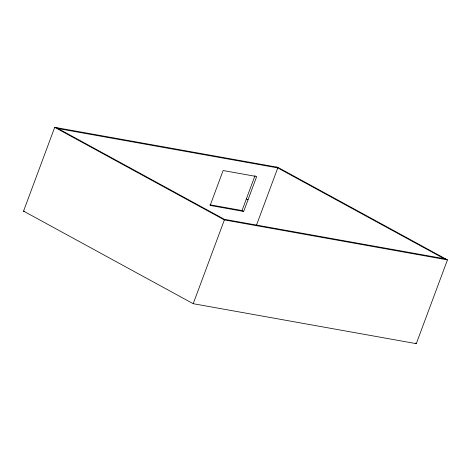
<?xml version="1.0" encoding="UTF-8"?>
<svg xmlns="http://www.w3.org/2000/svg" width="471" height="471" viewBox="0 0 471 471"><rect width="100%" height="100%" fill="white"/><g stroke="black" fill="none" stroke-linecap="round" stroke-linejoin="round"><path stroke-width="0.71" d="M23.55 211.114L54.707 127.341L277.79 167.299L447.45 259.886L416.293 343.659L193.21 303.701L23.55 211.114L24.669 211.314M193.21 303.701L224.367 219.928L447.45 259.886M209.913 204.779L242.029 210.537L255.011 175.63M243.69 211.444L256.671 176.537L223.124 170.531L210.148 205.433L243.69 211.444L242.029 210.537M256.395 225.397L277.772 167.906L58.045 128.548M445.784 258.979L224.379 219.321L56.385 127.641M276.112 166.999L444.112 258.679M246.357 198.897L248.017 199.81M54.707 127.341L224.367 219.928M415.187 343.053L416.293 343.659"/></g></svg>
